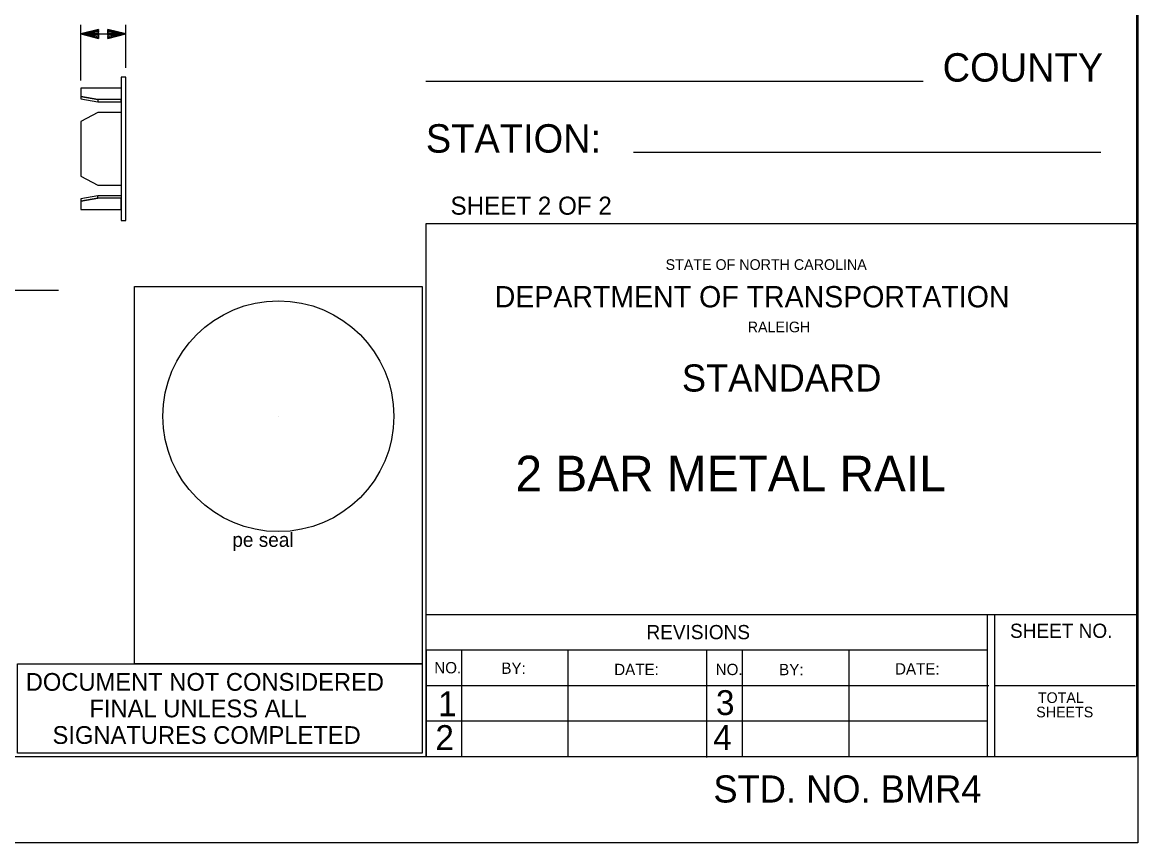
# Model space of a CAD drawing. Extents: x 0 to 454, y -43 to 219.
# Drawn here: x 8.321 to 10.911, y 0 to 1.905 of the extents above; entities that cross this region are included whole.
import ezdxf

# ---------------------------------------------------------------- set-up
doc = ezdxf.new("R2010")
doc.units = 0
for name, color, linetype in [('Dimension Lines', 7, 'Continuous'), ('Miscellaneous Lines', 7, 'Continuous'), ('Plan Sheet', 7, 'Continuous'), ('Plan Sheet CELL', 7, 'Continuous'), ('Plot Shape', 7, 'Continuous'), ('Sheet Sticker Exception Certification CELL', 7, 'Continuous'), ('Text', 7, 'Continuous'), ('User Information Notes CELL', 7, 'Continuous')]:
    doc.layers.add(name, color=color, linetype=linetype)

msp = doc.modelspace()

# ---------------------------------------------------------------- linework, layer by layer
at = {"layer": 'Dimension Lines'}
for p, q in [((8.457, 1.7699), (8.457, 1.8993)), ((8.5612, 1.7993), (8.5612, 1.8993)), ((8.457, 1.8783), (8.5612, 1.8783))]:
    msp.add_line(p, q, dxfattribs=at)
for points in [[(8.4982, 1.8783), (8.4982, 1.8762), (8.457, 1.8783), (8.4982, 1.8742), (8.4982, 1.8721), (8.457, 1.8783), (8.4982, 1.8701), (8.4982, 1.868), (8.457, 1.8783), (8.4982, 1.8886), (8.4982, 1.8865), (8.457, 1.8783), (8.4982, 1.8845), (8.4982, 1.8824), (8.457, 1.8783), (8.4982, 1.8804), (8.4982, 1.868), (8.4982, 1.8886), (8.457, 1.8783), (8.4982, 1.868)], [(8.52, 1.8783), (8.52, 1.8804), (8.5612, 1.8783), (8.52, 1.8824), (8.52, 1.8845), (8.5612, 1.8783), (8.52, 1.8865), (8.52, 1.8886), (8.5612, 1.8783), (8.52, 1.868), (8.52, 1.8701), (8.5612, 1.8783), (8.52, 1.8721), (8.52, 1.8742), (8.5612, 1.8783), (8.52, 1.8762), (8.52, 1.8886), (8.52, 1.868), (8.5612, 1.8783), (8.52, 1.8886)]]:
    msp.add_lwpolyline(points, dxfattribs=at)
at = {"layer": 'Miscellaneous Lines'}
msp.add_lwpolyline([(8.5612, 1.7783), (8.5508, 1.7783), (8.5508, 1.445), (8.5612, 1.445), (8.5612, 1.7783), (8.5508, 1.7783), (8.5508, 1.7522), (8.457, 1.7522), (8.457, 1.7276), (8.4967, 1.7209), (8.5508, 1.7209), (8.5508, 1.7261), (8.4967, 1.7261), (8.457, 1.7329), (8.4967, 1.7262), (8.4967, 1.7209), (8.5508, 1.7209), (8.5508, 1.6958), (8.4967, 1.6958), (8.457, 1.675), (8.457, 1.5481), (8.4967, 1.5273), (8.5508, 1.5273), (8.5508, 1.5022), (8.4967, 1.5022), (8.457, 1.4955), (8.457, 1.4709), (8.5508, 1.4709), (8.5508, 1.497), (8.4967, 1.497), (8.457, 1.4903), (8.4967, 1.4969), (8.4967, 1.5022)], dxfattribs=at)
at = {"layer": 'Plan Sheet'}
for p, q in [((10.908, 7.13), (10.908, 0.2)), ((0.3479, 0.2), (10.908, 0.2)), ((10.9109, 0), (10.9109, 0))]:
    msp.add_line(p, q, dxfattribs=at)
at = {"layer": 'Plan Sheet CELL'}
for p, q in [((10.413, 1.7676), (9.2581, 1.7676)), ((10.8256, 1.6027), (9.7399, 1.6027)), ((10.908, 1.4377), (9.2581, 1.4377)), ((9.2581, 1.4377), (9.2581, 0.2)), ((9.2581, 0.5301), (10.908, 0.5301)), ((10.5616, 0.5301), (10.5616, 0.2)), ((10.5781, 0.5301), (10.5781, 0.2)), ((9.2581, 0.4477), (10.5622, 0.4477)), ((9.2591, 0.4477), (9.2591, 0.2)), ((9.3405, 0.4477), (9.3405, 0.2)), ((9.5879, 0.4463), (9.5879, 0.1988)), ((9.91, 0.4477), (9.91, 0.198)), ((9.9927, 0.4477), (9.9927, 0.1998)), ((10.2401, 0.4477), (10.2401, 0.1998)), ((9.2581, 0.3651), (10.5649, 0.3651)), ((10.5781, 0.3651), (10.9051, 0.3651)), ((9.2581, 0.2827), (10.5622, 0.2827))]:
    msp.add_line(p, q, dxfattribs=at)
at = {"layer": 'Plot Shape'}
msp.add_lwpolyline([(0, 7.26), (10.9109, 7.26), (10.9109, 0), (0, 0)], close=True, dxfattribs=at)
at = {"layer": 'Sheet Sticker Exception Certification CELL'}
msp.add_lwpolyline([(8.3097, 0.4152), (9.2498, 0.4152), (9.2498, 0.2083), (8.3097, 0.2083)], close=True, dxfattribs=at)
at = {"layer": 'Text'}
msp.add_line((7.9263, 1.2831), (8.405, 1.2831), dxfattribs=at)
at = {"layer": 'User Information Notes CELL'}
msp.add_line((8.9157, 0.9905), (8.9157, 0.9905), dxfattribs=at)
msp.add_lwpolyline([(8.5815, 1.2916), (9.2498, 1.2916), (9.2498, 0.4152), (8.5815, 0.4152)], close=True, dxfattribs=at)
msp.add_circle((8.9157, 0.9905), 0.2681, dxfattribs=at)

# ---------------------------------------------------------------- texts
at = {"layer": 'Plan Sheet'}
msp.add_text('STD. NO. BMR4', height=0.063, dxfattribs=at).set_placement((9.9257, 0.0933))
at = {"layer": 'Plan Sheet CELL'}
for s, height, p in [('COUNTY', 0.066, (10.458, 1.7676)), ('STATION:', 0.066, (9.2581, 1.6027)), ('STATE OF NORTH CAROLINA', 0.024748, (9.8148, 1.3303)), ('DEPARTMENT OF TRANSPORTATION', 0.049498, (9.4181, 1.2433)), ('RALEIGH', 0.02475, (10.0054, 1.1854)), ('REVISIONS', 0.033, (9.7704, 0.4726)), ('SHEET NO.', 0.033, (10.6144, 0.4757)), ('NO.', 0.0263, (9.2776, 0.3933)), ('BY:', 0.0263, (9.4334, 0.3921)), ('DATE:', 0.0263, (9.6955, 0.3892)), ('NO.', 0.0263, (9.931, 0.3892)), ('BY:', 0.0263, (10.0784, 0.389)), ('DATE:', 0.0263, (10.3475, 0.3906)), ('1', 0.0577, (9.2863, 0.2938)), ('3', 0.0577, (9.9317, 0.2965)), ('TOTAL', 0.02475, (10.6791, 0.3245)), ('SHEETS', 0.02475, (10.6753, 0.2911)), ('2', 0.0577, (9.2803, 0.2153)), ('4', 0.0577, (9.9255, 0.2153))]:
    msp.add_text(s, height=height, dxfattribs=at).set_placement(p)
at = {"layer": 'Sheet Sticker Exception Certification CELL'}
for s, p in [('DOCUMENT NOT CONSIDERED', (8.3291, 0.3529)), ('FINAL UNLESS ALL', (8.477, 0.2912)), ('SIGNATURES COMPLETED', (8.3913, 0.2295))]:
    msp.add_text(s, height=0.041158, dxfattribs=at).set_placement(p)
at = {"layer": 'Text'}
for s, height, p in [('SHEET 2 OF 2', 0.041979, (9.3154, 1.4585)), ('STANDARD', 0.063, (9.8525, 1.0478)), ('2 BAR METAL RAIL', 0.083, (9.4661, 0.8158))]:
    msp.add_text(s, height=height, dxfattribs=at).set_placement(p)
at = {"layer": 'User Information Notes CELL'}
msp.add_text('pe seal', height=0.033, dxfattribs=at).set_placement((8.8087, 0.6871))

doc.saveas('drawing.dxf')
